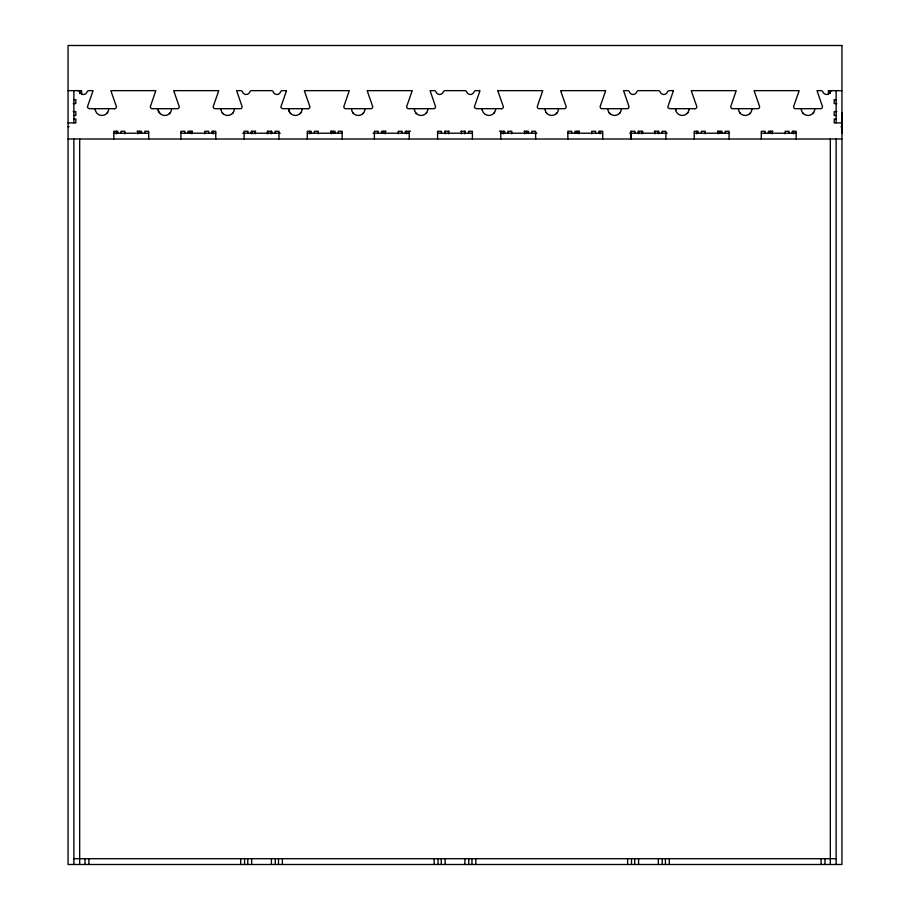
<?xml version="1.0" encoding="UTF-8"?>
<svg xmlns="http://www.w3.org/2000/svg" width="910" height="910" viewBox="0 0 910 910"><rect width="100%" height="100%" fill="white"/><g stroke="black" fill="none" stroke-linecap="round" stroke-linejoin="round"><path stroke-width="1.36" d="M841.932 133.201L841.932 112.567M106.743 113.488L107.63 112.408M300.209 113.488L301.096 112.408M493.675 113.488L494.562 112.408M687.141 113.488L688.017 112.408M232.437 113.488L233.279 112.465M425.903 113.488L426.745 112.465M619.369 113.488L620.211 112.465M812.823 113.488L813.677 112.465M169.385 113.682L170.147 112.863M362.851 113.682L363.613 112.863M556.317 113.682L557.079 112.863M749.783 113.682L750.545 112.863M68.068 90.647L81.616 90.647L81.616 94.515M497.872 90.647L542.758 90.647L537.218 106.766L537.787 108.131A1.934 1.934 0 0 0 539.152 108.7L564.302 108.7A1.934 1.934 0 0 0 565.679 108.131L566.247 106.766L560.788 91.193A1.922 1.922 0 0 1 560.708 90.647L605.594 90.647A1.922 1.922 0 0 1 605.514 91.193L600.065 106.766L600.634 108.131A1.934 1.934 0 0 0 601.999 108.7L627.149 108.7A1.934 1.934 0 0 0 628.514 108.131L629.083 106.766L623.555 90.647L627.638 90.647A1.934 1.934 0 0 1 629.185 91.421L630.004 92.956A3.867 3.867 0 0 0 636.761 91.933A1.934 1.934 0 0 1 638.581 90.647L658.351 90.647A1.934 1.934 0 0 1 659.898 91.421L660.717 92.956A3.867 3.867 0 0 0 667.474 91.933A1.934 1.934 0 0 1 669.294 90.647L673.377 90.647A1.922 1.922 0 0 1 673.298 91.193L667.849 106.766A1.945 1.945 0 0 0 668.156 107.824L669.783 108.7L694.933 108.7M841.932 90.647L828.384 90.647L828.384 94.515M73.869 99.668L75.814 99.668L75.814 103.535L73.232 103.535M836.119 99.668L834.186 99.668L834.186 103.535L836.768 103.535M114.535 108.7L89.385 108.7L87.769 107.824A1.945 1.945 0 0 1 87.451 106.766L92.9 91.193A1.922 1.922 0 0 0 92.979 90.647L88.896 90.647A1.934 1.934 0 0 0 87.076 91.933A3.867 3.867 0 0 1 80.319 92.956L79.511 91.421A1.934 1.934 0 0 0 77.953 90.647M308.001 108.7L282.851 108.7L281.224 107.824A1.945 1.945 0 0 1 280.917 106.766L286.366 91.193A1.922 1.922 0 0 0 286.445 90.647L282.362 90.647A1.934 1.934 0 0 0 280.542 91.933A3.867 3.867 0 0 1 273.785 92.956L272.977 91.421A1.934 1.934 0 0 0 271.419 90.647L251.649 90.647A1.934 1.934 0 0 0 249.829 91.933A3.867 3.867 0 0 1 243.072 92.956L242.265 91.421A1.934 1.934 0 0 0 240.706 90.647L236.623 90.647L242.162 106.766L241.594 108.131A1.934 1.934 0 0 1 240.217 108.7L215.067 108.7A1.934 1.934 0 0 1 213.702 108.131L213.133 106.766L218.582 91.193A1.922 1.922 0 0 0 218.662 90.647L173.787 90.647A1.922 1.922 0 0 0 173.867 91.193L179.315 106.766L178.747 108.131A1.934 1.934 0 0 1 177.382 108.7L152.232 108.7A1.934 1.934 0 0 1 150.855 108.131L150.298 106.766L155.826 90.647L110.94 90.647A1.922 1.922 0 0 0 111.02 91.193L116.469 106.766A1.945 1.945 0 0 1 114.523 108.711M501.467 108.7L476.317 108.7L474.69 107.824A1.945 1.945 0 0 1 474.383 106.766L479.832 91.193A1.922 1.922 0 0 0 479.911 90.647L475.828 90.647A1.934 1.934 0 0 0 474.008 91.933A3.867 3.867 0 0 1 467.251 92.956L466.432 91.421A1.934 1.934 0 0 0 464.885 90.647L445.115 90.647A1.934 1.934 0 0 0 443.295 91.933A3.867 3.867 0 0 1 436.538 92.956L435.719 91.421A1.934 1.934 0 0 0 434.172 90.647L430.089 90.647L435.617 106.766L435.06 108.131A1.934 1.934 0 0 1 433.683 108.7L408.533 108.7A1.934 1.934 0 0 1 407.168 108.131L406.599 106.766L412.048 91.193A1.922 1.922 0 0 0 412.128 90.647L367.253 90.647A1.922 1.922 0 0 0 367.333 91.193L372.781 106.766L372.213 108.131A1.934 1.934 0 0 1 370.848 108.7L345.698 108.7A1.934 1.934 0 0 1 344.321 108.131L343.752 106.766L349.292 90.647L304.406 90.647A1.922 1.922 0 0 0 304.486 91.193L309.935 106.766A1.945 1.945 0 0 1 307.989 108.711M73.232 111.6L75.814 111.6L75.814 115.468L73.869 115.468M836.768 111.6L834.186 111.6L834.186 115.468L836.119 115.468M73.869 119.017L75.814 119.017L75.814 122.884L68.068 122.884M836.119 119.017L834.186 119.017L834.186 122.884L841.932 122.884M68.068 126.752L69.035 126.752M840.965 126.752L841.932 126.752M137.069 131.268L141.585 131.268L141.585 133.201M192.533 131.268L188.017 131.268L188.017 133.201M255.733 131.268L251.217 131.268L251.217 133.201M330.535 131.268L335.051 131.268L335.051 133.201M385.999 131.268L381.483 131.268L381.483 133.201M410.501 131.268L405.348 131.268L405.348 133.201M449.199 131.268L444.683 131.268L444.683 133.201M460.801 131.268L465.317 131.268L465.317 133.201M499.499 131.268L504.652 131.268L504.652 133.201M524.001 131.268L528.517 131.268L528.517 133.201M579.465 131.268L574.949 131.268L574.949 133.201M631.051 131.268L631.051 139.002L631.051 131.268L634.918 131.268L634.918 133.201M654.267 131.268L658.783 131.268L658.783 133.201M717.467 131.268L721.983 131.268L721.983 133.201M772.931 131.268L768.415 131.268L768.415 133.201M113.852 133.201L148.683 133.201M180.919 133.201L215.75 133.201M242.833 133.201L280.235 133.201M307.318 133.201L342.149 133.201M373.1 133.201L409.216 133.201M437.585 133.201L472.415 133.201M500.784 133.201L536.9 133.201M567.851 133.201L602.682 133.201M629.765 133.201L667.166 133.201M694.25 133.201L729.069 133.201M761.317 133.201L796.148 133.201M68.068 139.002L841.932 139.002M73.881 858.699L836.131 858.699M802.7 112.863L803.45 113.682M609.234 112.863L609.996 113.682M415.768 112.863L416.53 113.682M222.302 112.863L223.064 113.682M739.568 112.465L740.41 113.488M546.102 112.465L546.944 113.488M352.636 112.465L353.478 113.488M160.012 113.488L159.17 112.465A6.791 6.791 0 0 1 158.033 108.7A6.768 6.768 0 0 0 164.801 115.468A6.768 6.768 0 0 0 171.581 108.7M675.698 109.928L675.584 108.7A6.768 6.768 0 0 0 682.352 115.468A6.768 6.768 0 0 0 689.12 108.7M482.232 109.928L482.118 108.7A6.768 6.768 0 0 0 488.886 115.468A6.768 6.768 0 0 0 495.654 108.7M95.3 109.928L95.186 108.7A6.768 6.768 0 0 0 101.954 115.468A6.768 6.768 0 0 0 108.734 108.7M836.131 90.647L836.131 122.884M836.131 139.002L836.131 864.5M830.318 90.647L830.318 93.423M830.318 139.002L830.318 864.5M824.972 858.699L824.972 864.5M821.104 858.699L821.104 864.5M796.148 139.002L796.148 131.268L792.269 131.268L792.269 133.201M793.565 131.268L793.565 133.85M789.05 133.201L789.05 131.268L785.182 131.268L785.182 133.85M772.283 131.268L772.283 133.85M770.349 131.268L770.349 133.201M765.185 133.201L765.185 131.268L761.317 131.268L761.317 139.002M729.081 139.002L729.069 131.268L725.202 131.268L725.202 133.201M720.049 131.268L720.049 133.201M718.115 131.268L718.115 133.85M705.216 133.85L705.216 131.268L701.348 131.268L701.348 133.201M698.118 133.201L698.118 131.268L694.25 131.268L694.25 139.002M696.832 131.268L696.832 133.85M669.294 858.699L669.294 864.5M665.881 139.002L665.881 131.268L662.002 131.268L662.002 133.201M665.426 858.699L665.426 864.5M662.218 858.699L662.218 864.5M658.351 858.699L658.351 864.5M658.135 131.268L658.135 133.85M654.916 131.268L654.916 133.85M642.665 133.201L642.665 131.268L638.149 131.268L638.149 133.201M642.016 131.268L642.016 133.85M638.786 131.268L638.786 133.85M638.581 858.699L638.581 864.5M634.714 858.699L634.714 864.5M631.506 858.699L631.506 864.5M627.638 858.699L627.638 864.5M602.682 139.002L602.682 131.268L598.803 131.268L598.803 133.201M600.099 131.268L600.099 133.85M595.584 133.201L595.584 131.268L591.716 131.268L591.716 133.85M578.817 131.268L578.817 133.85M576.883 131.268L576.883 133.201M571.719 133.201L571.719 131.268L567.851 131.268L567.851 139.002M535.615 139.002L535.615 131.268L531.736 131.268L531.736 133.201M526.583 131.268L526.583 133.201M524.649 131.268L524.649 133.85M511.75 133.85L511.75 131.268L507.882 131.268L507.882 133.201M503.366 131.268L503.366 133.85M500.784 131.268L500.784 139.002M475.828 858.699L475.828 864.5M472.415 139.002L472.415 131.268L468.548 131.268L468.548 133.201M471.96 858.699L471.96 864.5M468.752 858.699L468.752 864.5M464.885 858.699L464.885 864.5M464.669 131.268L464.669 133.85M461.45 131.268L461.45 133.85M448.55 131.268L448.55 133.85M445.331 131.268L445.331 133.85M445.115 858.699L445.115 864.5M441.452 133.201L441.452 131.268L437.585 131.268L437.585 139.002M441.248 858.699L441.248 864.5M438.04 858.699L438.04 864.5M434.172 858.699L434.172 864.5M409.216 131.268L409.216 139.002M406.634 131.268L406.634 133.85M402.118 133.201L402.118 131.268L398.25 131.268L398.25 133.85M385.351 131.268L385.351 133.85M383.417 131.268L383.417 133.201M378.264 133.201L378.264 131.268L374.385 131.268L374.385 139.002M342.149 139.002L342.149 131.268L338.281 131.268L338.281 133.201M333.117 131.268L333.117 133.201M331.183 131.268L331.183 133.85M318.284 133.85L318.284 131.268L314.416 131.268L314.416 133.201M311.186 133.201L311.186 131.268L307.318 131.268L307.318 139.002M309.9 131.268L309.9 133.85M282.362 858.699L282.362 864.5M278.949 139.002L278.949 131.268L275.082 131.268L275.082 133.201M278.494 858.699L278.494 864.5M275.286 858.699L275.286 864.5M271.851 133.201L271.851 131.268L267.335 131.268L267.335 133.201M271.419 858.699L271.419 864.5M271.203 131.268L271.203 133.85M267.984 131.268L267.984 133.85M255.084 131.268L255.084 133.85M251.865 131.268L251.865 133.85M251.649 858.699L251.649 864.5M247.998 133.201L247.998 131.268L244.119 131.268L244.119 139.002M247.782 858.699L247.782 864.5M244.574 858.699L244.574 864.5M240.706 858.699L240.706 864.5M215.75 139.002L215.75 131.268L211.882 131.268L211.882 133.201M213.167 131.268L213.167 133.85M208.652 133.201L208.652 131.268L204.784 131.268L204.784 133.85M191.885 131.268L191.885 133.85M189.951 131.268L189.951 133.201M184.798 133.201L184.798 131.268L180.919 131.268L180.931 139.002M148.683 139.002L148.683 131.268L144.815 131.268L144.815 133.201M139.651 131.268L139.651 133.201M137.717 131.268L137.717 133.85M124.818 133.85L124.818 131.268L120.95 131.268L120.95 133.201M117.731 133.201L117.731 131.268L113.852 131.268L113.852 139.002M116.434 131.268L116.434 133.85M88.896 858.699L88.896 864.5M85.028 858.699L85.028 864.5M79.682 90.647L79.682 93.423M79.682 139.002L79.682 864.5M73.869 90.647L73.881 122.884M73.881 139.002L73.881 864.5M832.047 90.647A1.934 1.934 0 0 0 830.227 91.933A3.867 3.867 0 0 1 823.47 92.956L822.651 91.421A1.934 1.934 0 0 0 821.104 90.647L817.021 90.647L822.549 106.766L821.98 108.131A1.934 1.934 0 0 1 820.615 108.7L795.465 108.7A1.934 1.934 0 0 1 794.1 108.131L793.531 106.766L798.98 91.193A1.922 1.922 0 0 0 799.06 90.647L754.174 90.647A1.922 1.922 0 0 0 754.254 91.193L759.702 106.766L759.145 108.131A1.934 1.934 0 0 1 757.768 108.7L732.618 108.7A1.934 1.934 0 0 1 731.253 108.131L730.684 106.766L736.213 90.647L691.338 90.647A1.922 1.922 0 0 0 691.418 91.193L696.867 106.766A1.945 1.945 0 0 1 694.921 108.711M427.882 108.7A6.768 6.768 0 0 1 421.114 115.468A6.768 6.768 0 0 1 414.346 108.7M365.035 108.7A6.768 6.768 0 0 1 358.267 115.468A6.768 6.768 0 0 1 351.499 108.7M302.2 108.7A6.768 6.768 0 0 1 295.42 115.468A6.768 6.768 0 0 1 288.652 108.7L288.766 109.928A6.757 6.757 0 0 0 290.643 113.488M234.416 108.7A6.768 6.768 0 0 1 227.648 115.468A6.768 6.768 0 0 1 220.88 108.7M497.872 90.647A1.922 1.922 0 0 0 497.952 91.193L503.401 106.766A1.945 1.945 0 0 1 501.455 108.711M814.814 108.7A6.768 6.768 0 0 1 808.046 115.468A6.768 6.768 0 0 1 801.266 108.7M751.967 108.7A6.768 6.768 0 0 1 745.199 115.468A6.768 6.768 0 0 1 738.419 108.7M621.348 108.7A6.768 6.768 0 0 1 614.58 115.468A6.768 6.768 0 0 1 607.8 108.7M558.501 108.7A6.768 6.768 0 0 1 551.733 115.468A6.768 6.768 0 0 1 544.965 108.7M841.932 45.5L68.068 45.5L68.068 864.5L841.932 864.5L841.932 45.5"/></g></svg>
